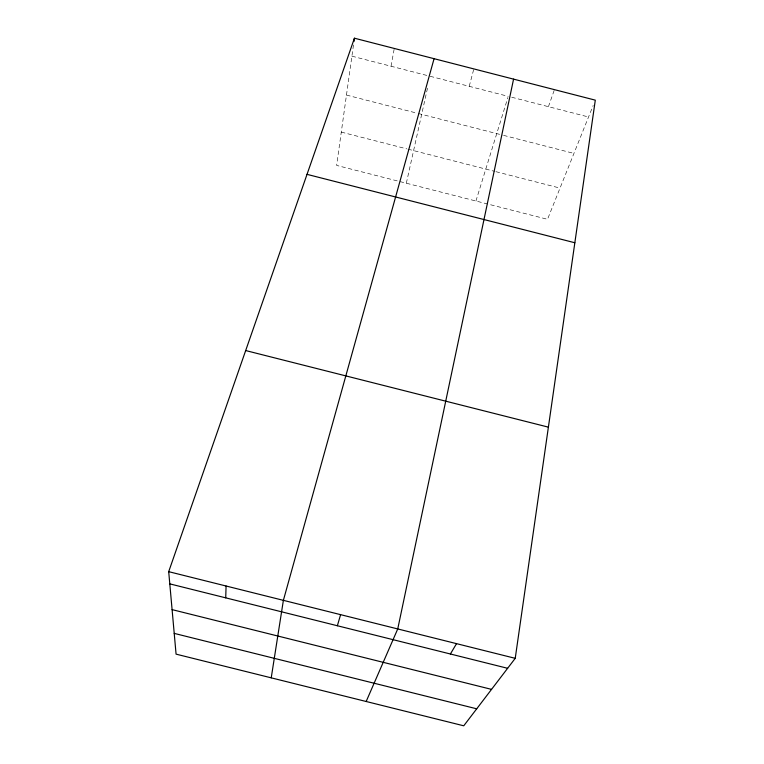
<?xml version="1.0" encoding="UTF-8"?>
<svg xmlns="http://www.w3.org/2000/svg" width="764" height="764" viewBox="0 0 764 764"><rect width="100%" height="100%" fill="white"/><g stroke="black" fill="none" stroke-linecap="round" stroke-linejoin="round"><path stroke-width="0.57" stroke-dasharray="3.82 2.86" d="M353.484 44.942L336.628 165.406L547.511 219.306L593.189 105.413M391.053 66.239L394.272 48.447M406.333 183.226L428.098 85.511M469.22 86.322L473.842 68.913M475.934 201.008L507.898 97.477M548.418 106.674L554.454 89.646M351.917 56.173L427.859 75.693M430.161 76.285L508.251 96.35M511.689 97.238L588.547 116.987M346.474 95.07L417.115 113.187M418.261 113.483L502.425 135.066M503.552 135.362L573.936 153.411M341.288 132.096L406.82 148.875M407.957 149.161L494.786 171.394M495.912 171.68L560.022 188.097"/><path stroke-width="1.15" d="M225.724 597.849L226.077 586.017M353.961 41.571L354.429 38.2L595.299 100.151L515.232 658.329L463.748 725.8L176.073 654.137L168.701 571.663L354.429 38.2M271.23 677.84L283.377 600.351L434.076 58.685M513.57 79.131L397.738 628.944L366.166 701.495M337.363 625.754L340.601 614.657M450.388 654.003L456.528 643.651M168.701 571.663L515.232 658.329M169.789 583.868L507.621 668.299M172.091 609.624L491.548 689.376M174.211 633.385L476.717 708.811M245.683 350.552L548.39 427.152M307.023 174.354L574.843 242.751"/></g></svg>
